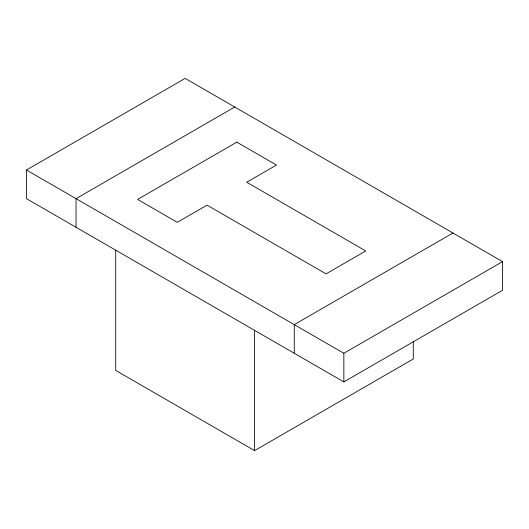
<?xml version="1.0" encoding="UTF-8"?>
<svg xmlns="http://www.w3.org/2000/svg" width="529" height="529" viewBox="0 0 529 529"><rect width="100%" height="100%" fill="white"/><g stroke="black" fill="none" stroke-linecap="round" stroke-linejoin="round"><path stroke-width="0.79" d="M26.45 170.014L185.15 78.385L502.55 261.637L502.55 290.269L343.85 381.892L26.45 198.646L26.45 170.014L343.85 353.26L502.55 261.637M234.744 107.017L76.044 198.646L76.044 227.278M452.956 233.005L294.256 324.627L294.256 353.26M115.719 250.184L115.719 370.439L254.581 450.615L413.281 358.986L413.281 341.694M343.85 353.26L343.85 381.892M254.581 330.354L254.581 450.615M236.807 142.156L137.619 199.42L177.294 222.325L207.051 205.146L326.076 273.87L365.751 250.964L246.726 182.241L276.482 165.061L236.807 142.156"/></g></svg>
